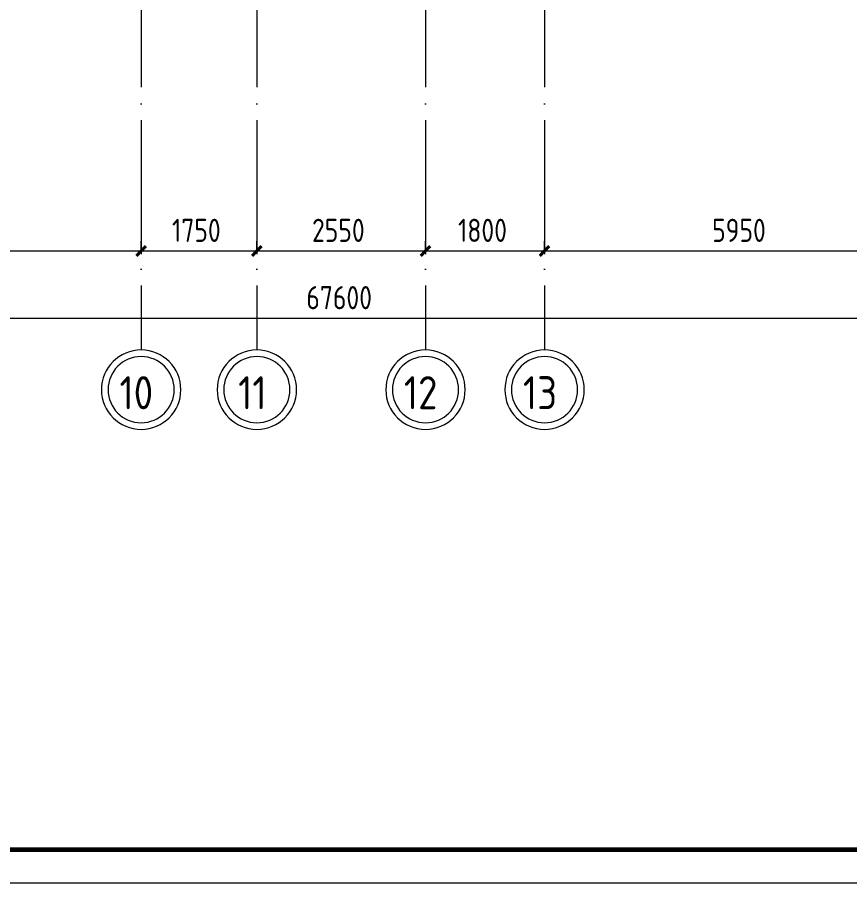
# Model space of a CAD drawing. Header units: millimetres. Extents: x -259793 to 503324, y -44556 to 93494.
# Drawn here: x 129564 to 142150, y -41916 to -28832 of the extents above; entities that cross this region are included whole.
import ezdxf

# ---------------------------------------------------------------- set-up
doc = ezdxf.new("R2010")
doc.units = ezdxf.units.MM
doc.linetypes.add('ADSK_Линия сетки', pattern=[25, 20, -2.5, 0, -2.5])
for name, color, linetype, lineweight in [('Оси', 252, 'Continuous', 9), ('ОФ_рамка', 8, 'Continuous', 60), ('Размеры', 7, 'Continuous', 9)]:
    doc.layers.add(name, color=color, linetype=linetype, lineweight=lineweight)
doc.styles.add('GOST Common_1', font='', dxfattribs={"height": 250})
doc.styles.add('GOST Common_3', font='', dxfattribs={"height": 3.5})
doc.styles.get('GOST Common_1').set_extended_font_data('GOST type B')
doc.styles.get('GOST Common_3').set_extended_font_data('GOST 2.304 type A')

# ---------------------------------------------------------------- blocks, each defined once
blk = doc.blocks.new('А0')
at = {"layer": 'ОФ_рамка', "color": 0, "linetype": 'Continuous', "ltscale": 100}
blk.add_lwpolyline([(224168, -393217), (340568, -393217)], dxfattribs=at)
at = {"layer": 'ОФ_рамка', "color": 0, "linetype": 'Continuous', "lineweight": 5, "ltscale": 100}
blk.add_lwpolyline([(222168, -393717), (341068, -393717)], dxfattribs=at)
blk = doc.blocks.new('2 этаж')
at = {"layer": 'Оси', "color": 251, "linetype": 'ADSK_Линия сетки', "ltscale": 100, "true_color": 0x636466}
for p, q in [((131426, 33711), (131426, -32265)), ((133176, 33711), (133176, -32265)), ((135726, 33711), (135726, -32265)), ((137526, 33711), (137526, -32265))]:
    blk.add_line(p, q, dxfattribs=at)
at = {"layer": 'Оси', "color": 251, "lineweight": 20, "true_color": 0x636466}
for centre, radius, start, end in [((131426, -32865), 600, 0, 180), ((133176, -32865), 600, 0, 180), ((135726, -32865), 600, 0, 180), ((137526, -32865), 600, 0, 180), ((131426, -32865), 500, 0, 180), ((133176, -32865), 500, 0, 180), ((135726, -32865), 500, 0, 180), ((137526, -32865), 500, 0, 180), ((131426, -32865), 600, 180, 0), ((131426, -32865), 500, 180, 0), ((133176, -32865), 600, 180, 0), ((133176, -32865), 500, 180, 0), ((135726, -32865), 600, 180, 0), ((135726, -32865), 500, 180, 0), ((137526, -32865), 600, 180, 0), ((137526, -32865), 500, 180, 0)]:
    blk.add_arc(centre, radius, start, end, dxfattribs=at)
at = {"layer": 'Размеры', "color": 251, "lineweight": 20, "true_color": 0x636466}
for p, q in [((131426, -30768), (131426, -30618)), ((131426, -30768), (131426, -30618)), ((133176, -30768), (133176, -30618)), ((133176, -30768), (133176, -30618)), ((135726, -30768), (135726, -30618)), ((135726, -30768), (135726, -30618)), ((137526, -30768), (137526, -30618)), ((137526, -30768), (137526, -30618)), ((125476, -30768), (131426, -30768)), ((131426, -30768), (131426, -30818)), ((131426, -30768), (133176, -30768)), ((131426, -30768), (131426, -30818)), ((133176, -30768), (133176, -30818)), ((133176, -30768), (135726, -30768)), ((133176, -30768), (133176, -30818)), ((135726, -30768), (135726, -30818)), ((135726, -30768), (137526, -30768)), ((135726, -30768), (135726, -30818)), ((137526, -30768), (137526, -30818)), ((137526, -30768), (143476, -30768)), ((137526, -30768), (137526, -30818)), ((100526, -31786), (168426, -31786))]:
    blk.add_line(p, q, dxfattribs=at)
at = {"layer": 'Размеры', "color": 251, "lineweight": 40, "true_color": 0x636466}
for p, q in [((131426, -30768), (131497, -30697)), ((131426, -30768), (131497, -30697)), ((133176, -30768), (133247, -30697)), ((133176, -30768), (133247, -30697)), ((135726, -30768), (135797, -30697)), ((135726, -30768), (135797, -30697)), ((137526, -30768), (137597, -30697)), ((137526, -30768), (137597, -30697)), ((131426, -30768), (131355, -30839)), ((131426, -30768), (131355, -30839)), ((133176, -30768), (133105, -30839)), ((133176, -30768), (133105, -30839)), ((135726, -30768), (135655, -30839)), ((135726, -30768), (135655, -30839)), ((137526, -30768), (137455, -30839)), ((137526, -30768), (137455, -30839))]:
    blk.add_line(p, q, dxfattribs=at)
at = {"layer": 'Оси', "color": 251, "true_color": 0x636466, "style": 'GOST Common_1', "width": 0.9}
for s, p in [('10', (131099, -33161)), ('11', (132893, -33161)), ('12', (135399, -33161)), ('13', (137199, -33161))]:
    blk.add_text(s, height=500, dxfattribs=at).set_placement(p)
at = {"layer": 'Размеры', "color": 251, "lineweight": 20, "true_color": 0x636466, "char_height": 350, "attachment_point": 1, "line_spacing_factor": 1.022761, "style": 'GOST Common_3'}
for s, insert, width in [('1750', (131892, -30281), 980.83), ('2550', (134010, -30281), 1059.58), ('1800', (136217, -30281), 980.83), ('5950', (140060, -30281), 1059.58), ('67600', (133924, -31299), 1324.48)]:
    blk.add_mtext(s, dxfattribs=dict(at, insert=insert, width=width))

msp = doc.modelspace()

# ---------------------------------------------------------------- block references
msp.add_blockref('2 этаж', (10, -1596.55941))
at = {"layer": 'ОФ_рамка', "color": 0, "lineweight": -2}
msp.add_blockref('А0', (-143309.77332, 351801.09662), dxfattribs=at)

doc.saveas('drawing.dxf')
